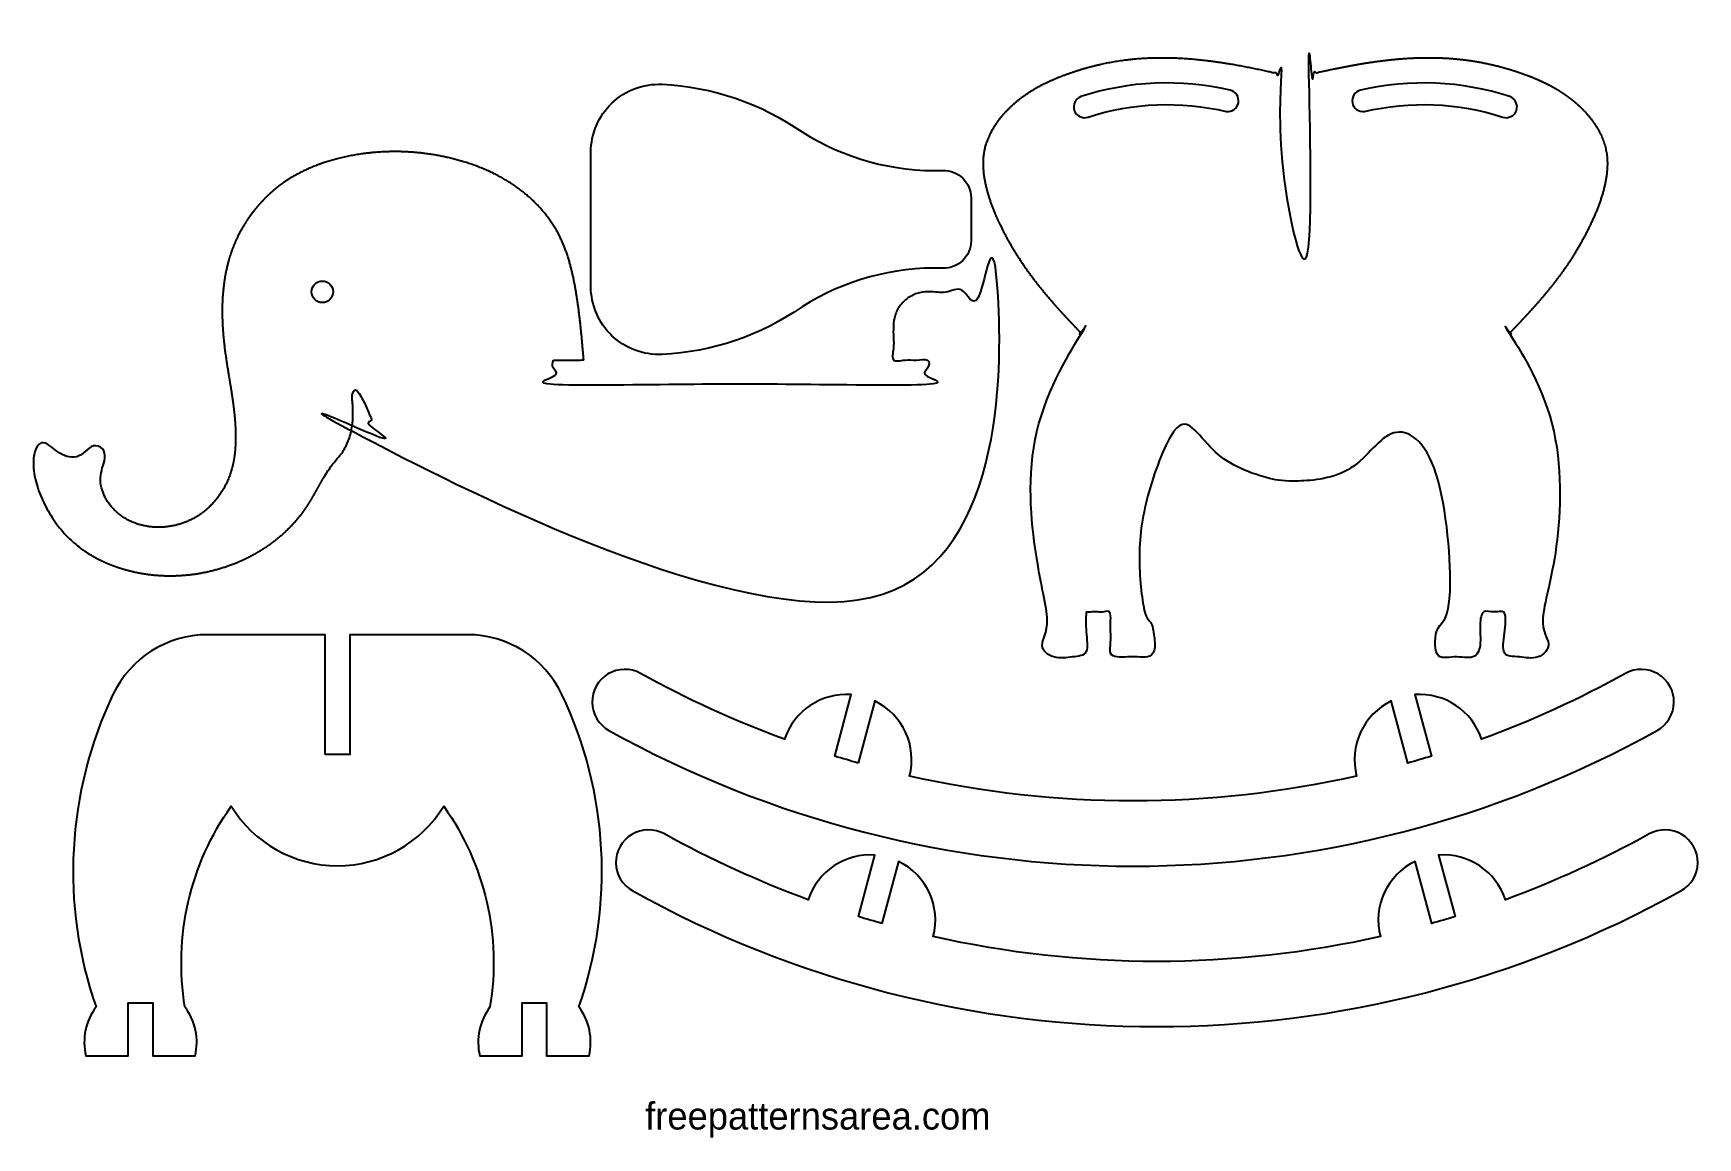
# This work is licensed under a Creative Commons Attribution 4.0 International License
# Model space of a CAD drawing. Header units: millimetres. Extents: x 311 to 1536, y 254 to 1067.
import ezdxf

# ---------------------------------------------------------------- set-up
doc = ezdxf.new("R2010")
doc.units = ezdxf.units.MM

msp = doc.modelspace()

# ---------------------------------------------------------------- linework, layer by layer
for points in [[(773.8252795105097, 830.6889260410406, -0.4280391501507777), (721.4775561584652, 880.6337775781351), (721.4775561584636, 979.689892607711, -0.4280391501507901), (773.825279510512, 1029.634744144805, -0.1414713031884342), (876.9064437598742, 994.5514299141073, 0.1492350649286008), (980.7346096066389, 966.1009374855723, -0.4226840284429138), (1001.311192326225, 946.1092504040015), (1001.311192326224, 914.214419781847, -0.422684028442922), (980.7346096066372, 894.2227327002756, 0.1492350649286065), (876.9064437598686, 865.7722402717368, -0.1414713031884442)], [(1082.271224525101, 1020.597879880083, 0.996964224177815), (1087.516171212246, 1005.481973120515, -0.138373033531323), (1189.215922684991, 1009.571399846843, 0.95359304048905), (1192.041448396949, 1025.319936604878, 0.1368728520229618)], [(1392.676834346619, 1005.481973120514, 0.9969642241778487), (1397.921781033767, 1020.597879880081, 0.1368728520229616), (1288.151557161915, 1025.319936604878, 0.9535930404890766), (1290.977082873875, 1009.571399846843, -0.1383730335313229)], [(525.8992099272735, 536.1120457647557), (525.8992099272735, 624.2195884505767), (439.1785507406965, 624.2195884505778, 0.2895512885878089), (369.6253275924526, 580.2551624533186, 0.1971568307809226), (357.1577579123363, 350.0341456457407, 0.2218617291260045), (349.6798909048811, 314.0341456457364), (380.8993038919726, 314.0341456457368), (380.8993038919726, 353.1465474678088), (398.8993038919716, 353.1465474678088), (398.8993038919716, 314.0341456457368), (430.1187168790636, 314.0341456457378, 0.2218617291260182), (422.6408498716062, 350.0341456457347, -0.1979615276641339), (456.6926808279961, 497.9342749524057, 0.5608615585573827), (613.1057390265516, 497.9342749524082, -0.1979615276641195), (647.1575699829446, 350.0341456457402, 0.2218617291260472), (639.6797029754845, 314.0341456457373), (670.8991159625757, 314.0341456457368), (670.8991159625757, 353.1465474678088), (688.8991159625766, 353.1465474678088), (688.8991159625766, 314.0341456457378), (720.1185289496666, 314.0341456457368, 0.2218617291260149), (712.6406619422096, 350.0341456457444, 0.1971568307809228), (700.1730922620952, 580.2551624533191, 0.2895512885878089), (630.6198691138515, 624.2195884505778), (543.8992099272745, 624.2195884505778), (543.8992099272745, 536.1120457647557)], [(918.2443953048618, 529.7133626080865, -0.0060285073603051), (900.9728101581766, 534.8015888062007), (913.1056952619166, 580.082132455759, 0.344165671139802), (863.9855830075775, 547.2515176341344, -0.0390588922404137), (758.0517266883421, 595.6942607133814, 1.000000000000018), (734.7458479638474, 553.7319440842998, 0.2590626786611386), (1506.469787053786, 553.7319440843042, 1.000000000000006), (1483.163908329282, 595.694260713382, -0.0390588922404168), (1377.23005201005, 547.2515176341341, 0.3441656711397866), (1328.109939755721, 580.0821324557631), (1340.242824859461, 534.8015888062037, -0.0060285073603047), (1322.971239712772, 529.7133626080885), (1310.725924675654, 575.4135004812958, 0.3577348643128602), (1285.191524845681, 520.1334619200654, -0.1115781966313189), (956.024110171965, 520.1334619200618, 0.3577348643128587), (930.489710341981, 575.4135004812927)], [(935.7244076715197, 411.5255625257768, -0.0060285073603051), (918.4528225248341, 416.613788723891), (930.5857076285743, 461.8943323734495, 0.344165671139802), (881.4655953742354, 429.0637175518248, -0.0390588922404137), (775.5317390549995, 477.5064606310718, 1.000000000000018), (752.2258603305052, 435.5441440019901, 0.2590626786611386), (1523.949799420444, 435.5441440019947, 1.000000000000006), (1500.64392069594, 477.5064606310723, -0.0390588922404168), (1394.710064376708, 429.0637175518245, 0.3441656711397866), (1345.589952122378, 461.8943323734535), (1357.722837226119, 416.613788723894, -0.0060285073603047), (1340.45125207943, 411.5255625257788), (1328.205937042312, 457.2257003989862, 0.3577348643128602), (1302.671537212338, 401.9456618377557, -0.1115781966313189), (973.5041225386227, 401.9456618377521, 0.3577348643128587), (947.9697227086388, 457.2257003989831)]]:
    msp.add_lwpolyline(points, format="xyb", close=True)
msp.add_circle((523.7479982169308, 876.8089145040557), 7.939053254203186)
for points, weights, knots in [([(1086.096596744133, 640.967490016599), (1092.096596744132, 640.967490016599), (1098.096596744132, 640.967490016599), (1104.096596744132, 640.967490016599), (1104.096596744132, 629.9288082405586), (1104.096596744132, 618.8901264645182), (1104.096596744132, 607.851444688478), (1114.503067739829, 607.851444688478), (1124.909538735526, 607.851444688478), (1135.316009731223, 607.851444688478), (1138.320051251816, 620.5755799566718), (1135.661108785941, 633.3762794978655), (1127.838142723762, 643.8514446884839), (1119.447990771074, 694.37025132507), (1130.219265104522, 744.435450046412), (1158.643125666514, 787.0339080528505), (1174.791410671229, 755.7284214961679), (1204.871503174829, 737.3984288033406), (1240.096502779431, 737.3984288033406), (1275.321502384033, 737.3984288033406), (1305.401594887632, 755.728421496168), (1321.549879892346, 787.0339080528528), (1349.973740454341, 744.4354500464124), (1360.745014787789, 694.37025132507), (1352.354862835102, 643.8514446884843), (1344.531896772923, 633.3762794978659), (1341.872954307048, 620.5755799566726), (1344.87699582764, 607.8514446884786), (1355.283466823337, 607.8514446884786), (1365.689937819034, 607.8514446884782), (1376.096408814731, 607.851444688478), (1376.096408814731, 618.8901264645182), (1376.096408814731, 629.9288082405586), (1376.096408814731, 640.9674900165988), (1382.09640881473, 640.967490016599), (1388.09640881473, 640.967490016599), (1394.09640881473, 640.967490016599), (1394.09640881473, 629.9288082405584), (1394.096408814731, 618.8901264645177), (1394.096408814732, 607.851444688477), (1404.50287981043, 607.851444688476), (1414.909350806128, 607.8514446884749), (1425.315821801827, 607.851444688474), (1428.319863322415, 620.5755799566522), (1425.660920856558, 633.3762794978321), (1417.837954794413, 643.8514446884544), (1448.352490741583, 711.6755741253126), (1440.957363029601, 785.6793681095552), (1397.625048256267, 846.1240530233126), (1403.615862082562, 852.414510395369), (1420.216286740229, 869.8452412934988), (1441.238864067925, 896.0977842527709), (1457.674380584331, 925.721895784918), (1468.243597042745, 951.7536397803187), (1472.471131131465, 984.1818915903777), (1449.276845422128, 1018.604339041039), (1408.526754596557, 1039.140246472085), (1358.181716810435, 1050.745702592755), (1303.758054462234, 1048.633068493181), (1267.01745489342, 1040.76768988378), (1249.096502779432, 1036.752858034114), (1249.096502779432, 979.6347149571893), (1249.096502779432, 922.5165718802641), (1249.096502779432, 865.3984288033392), (1243.096502779432, 865.3984288033392), (1237.096502779431, 865.3984288033392), (1231.096502779431, 865.3984288033392), (1231.096502779431, 922.5165718802641), (1231.096502779431, 979.6347149571893), (1231.096502779431, 1036.752858034114), (1213.175550665443, 1040.76768988378), (1176.434951096629, 1048.633068493181), (1122.011288748428, 1050.745702592755), (1071.666250962306, 1039.140246472085), (1030.916160136735, 1018.604339041039), (1007.721874427398, 984.1818915903777), (1011.949408516118, 951.7536397803187), (1022.518624974532, 925.721895784918), (1038.954141490938, 896.0977842527709), (1059.976718818634, 869.8452412934988), (1076.577143476301, 852.414510395369), (1082.567957302614, 846.1240530233022), (1039.235642529265, 785.6793681095544), (1031.840514817277, 711.6755741253115), (1062.35505076445, 643.8514446884543), (1054.532084702306, 633.3762794978356), (1051.873142236448, 620.575579956654), (1054.877183757036, 607.8514446884745), (1065.283654752735, 607.8514446884749), (1075.690125748433, 607.851444688476), (1086.096596744132, 607.851444688477), (1086.096596744132, 618.8901264645177), (1086.096596744132, 629.9288082405584), (1086.096596744133, 640.967490016599)], [1, 1, 1, 1, 1, 1, 1, 1, 1, 1, 0.937448766872866, 0.937448766872866, 0.9999999999999998, 0.9533066682461099, 0.9533066682461099, 1, 0.9026277329784047, 0.9026277329784047, 0.9999999999999998, 0.9026277329784047, 0.9026277329784047, 1, 0.9533066682461099, 0.9533066682461099, 1, 0.9374487668728702, 0.9374487668728702, 1, 1, 1, 1, 1, 1, 1, 1, 1, 1, 1, 1, 1, 1, 1, 1, 0.9374487668731945, 0.9374487668731945, 1, 0.911091163686051, 0.911091163686051, 1, 1, 1, 1, 1, 1, 1, 1, 1, 1, 1, 1, 1, 1, 1, 1, 1, 1, 1, 1, 1, 1, 1, 1, 1, 1, 1, 1, 1, 1, 1, 1, 1, 1, 0.9110911636859956, 0.9110911636859956, 1, 0.9374487668731971, 0.9374487668731971, 1, 1, 1, 1, 1, 1, 1], [0, 0, 0, 0, 1, 1, 1, 2, 2, 2, 2.999999999999999, 2.999999999999999, 2.999999999999999, 3.873301563781634, 3.873301563781634, 3.873301563781634, 4.626286137397319, 4.626286137397319, 4.626286137397319, 5.720851812019023, 5.720851812019023, 5.720851812019023, 6.815417486640727, 6.815417486640727, 6.815417486640727, 7.568402060256411, 7.568402060256411, 7.568402060256411, 8.44170362403802, 8.44170362403802, 8.44170362403802, 9.44170362403802, 9.44170362403802, 9.44170362403802, 10.44170362403802, 10.44170362403802, 10.44170362403802, 11.44170362403802, 11.44170362403802, 11.44170362403802, 12.44170362403802, 12.44170362403802, 12.44170362403802, 13.44170362403802, 13.44170362403802, 13.44170362403802, 14.31500518781733, 14.31500518781733, 14.31500518781733, 15.35975477658717, 15.35975477658717, 15.35975477658717, 41.4263216435136, 87.58968745415508, 115.7534426015951, 142.7003483808658, 171.9204640485498, 209.6129440464767, 257.04031129486, 305.9479519631659, 363.4701002555106, 418.5904347187123, 418.5904347187123, 418.5904347187123, 419.5904347187123, 419.5904347187123, 419.5904347187123, 420.5904347187122, 420.5904347187122, 420.5904347187122, 421.5904347187122, 421.5904347187122, 421.5904347187122, 476.7107691819139, 534.2329174742586, 583.1405581425646, 630.5679253909478, 668.2604053888748, 697.4805210565587, 724.4274268358294, 752.5911819832694, 798.7545477939108, 824.8211146608372, 824.8211146608372, 824.8211146608372, 825.8658642496074, 825.8658642496074, 825.8658642496074, 826.7391658133866, 826.7391658133866, 826.7391658133866, 827.7391658133866, 827.7391658133866, 827.7391658133866, 828.7391658133866, 828.7391658133866, 828.7391658133866, 828.7391658133866]), ([(693.9050960960749, 826.538163452637), (693.9050960960749, 820.5381634526366), (693.9050960960749, 814.5381634526364), (693.9050960960749, 808.538163452636), (785.6858427343218, 808.5381634526358), (877.4665893725687, 808.5381634526358), (969.2473360108158, 808.5381634526358), (969.2473360108165, 814.538163452636), (969.2473360108172, 820.5381634526364), (969.2473360108179, 826.5381634526367), (960.8963020286468, 826.5381634526368), (952.5452680464759, 826.5381634526368), (944.194234064305, 826.5381634526368), (944.194234064305, 834.9448977823524), (944.194234064305, 843.351632112068), (944.194234064305, 851.7583664417836), (944.194234064305, 866.3648210091277), (954.5055385350115, 876.7101346892566), (969.1119139163818, 876.7582309092812), (980.9922751415749, 876.7973508450993), (992.8726363667681, 876.8364707809178), (1004.752997591961, 876.8755907167362), (1016.556763304839, 876.9144584370314), (1027.3073432138, 872.0405044646164), (1035.056859580818, 863.1368315269186), (1042.806375947837, 854.233158589221), (1046.15070820085, 842.9130067578348), (1044.483902949493, 831.2274534565045), (1036.789269490294, 777.2823093861346), (1012.688242515573, 728.4107793138296), (974.5745508485413, 689.4668136663151), (971.5317066913161, 700.822862660594), (968.4888625340844, 712.1789116548979), (965.4460183768529, 723.5349606492018), (959.650463419118, 721.9820463785867), (953.8549084613828, 720.4291321079717), (948.0593535036478, 718.8762178373568), (951.9387125643699, 704.3982527219399), (955.818071625092, 689.9202876065232), (959.697430685814, 675.4423224911066), (859.6057648772934, 588.4245089849501), (726.9768394709346, 588.3266454368156), (626.756866212178, 675.1966540228264), (634.2738759750785, 703.2505163789481), (641.7908857379732, 731.3043787350604), (649.3078955008679, 759.3582410911729), (643.512340543133, 760.9111553617879), (637.7167855853979, 762.4640696324028), (631.9212306276629, 764.0169839030178), (625.2361612830543, 739.0679654568172), (618.5510919384456, 714.1189470106169), (611.866022593837, 689.1699285644166), (589.8889689376799, 711.5177600559448), (572.3654662243082, 737.5051283804536), (559.885573280968, 766.2569758324348), (560.2730227805482, 769.9770315860737), (561.3156090746106, 779.9873145934974), (556.1459691555802, 792.6264861863073), (551.3778552325832, 801.5539461293988), (548.6047926465762, 804.3608317651918), (547.6924570788804, 804.8063162297541), (546.7144767443015, 804.3285195472828), (546.0509554634268, 803.1589490511793), (545.5295968234816, 798.9180152814829), (546.4895660469883, 790.7255506579976), (546.294176060828, 778.5875369605997), (543.38294996573, 767.2403947176061), (539.9914270993908, 761.0064885819717), (538.7192652458419, 758.6681474010617), (537.321580704061, 757.0663035665939), (532.6625457879787, 751.726725048119), (523.3538283186759, 738.7008152896422), (513.4973664395718, 718.1754239882326), (493.4158951046894, 695.2601793960507), (464.9547739340507, 677.2619593672102), (425.0755213883159, 665.9249318932063), (380.1341193996222, 668.3001934842441), (337.1946088466227, 689.7646922770684), (316.3675750962536, 722.1531915683084), (310.0334038696814, 746.9517102352917), (311.7469687375974, 760.2555695039495), (315.4489479272408, 764.8161221716961), (317.6799858974696, 766.2218805400953), (320.6051452866181, 765.4461953142082), (324.1780688510333, 762.5829819914002), (328.897153788866, 758.8086637998721), (334.379635076235, 755.673486041585), (340.2057525934171, 754.3840996764521), (346.0429445895072, 756.1127144005148), (350.0376040193668, 759.9569373862041), (353.6564853762519, 762.9544608333532), (357.7897383636746, 764.1126853048493), (361.6030636837096, 762.1365683251659), (363.8621521796656, 758.1755085028253), (363.7107234241728, 753.5315494053942), (362.0003579201247, 747.991576671717), (359.6282987019184, 739.5053261306399), (362.557155299188, 723.72364377762), (378.4430635645804, 707.0308907383791), (406.664471184033, 700.6962677826311), (436.9798768671182, 711.0694493680993), (459.8967542351029, 741.4713995234086), (461.0305403468798, 786.8182511812741), (448.5532125874665, 841.7338677949075), (449.3105741752613, 906.4476448529822), (490.2659479767549, 961.293163247752), (550.1796019994221, 981.8336902099948), (614.8259727972647, 980.0197926577943), (668.7203780788248, 958.0934421320314), (701.4117400938649, 918.858344281655), (712.0585417873717, 874.9601691137259), (714.753259163588, 843.5042452402056), (716.2066831858198, 826.5381634526359), (708.7728208225716, 826.5381634526359), (701.3389584593233, 826.5381634526364), (693.905096096075, 826.5381634526367)], [1, 1, 1, 1, 1, 1, 1, 1, 1, 1, 1, 1, 1, 1, 1, 1, 0.8055133380671493, 0.8055133380671493, 0.9999999999999998, 1, 1, 1, 0.9396039483599536, 0.9396039483599536, 1, 0.9396039483599536, 0.9396039483599536, 1, 0.9668931283063752, 0.9668931283063752, 0.9999999999999998, 1, 1, 1, 1, 1, 1, 1, 1, 1, 0.8367721280847819, 0.8367721280847819, 1, 1, 1, 1, 1, 1, 1, 1, 1, 1, 0.9887758584019039, 0.9887758584019039, 0.9999999999999998, 1, 1, 1, 1, 1, 1, 1, 1, 1, 1, 1, 1, 1, 1, 1, 1, 1, 1, 1, 1, 1, 1, 1, 1, 1, 1, 1, 1, 1, 1, 1, 1, 1, 1, 1, 1, 1, 1, 1, 1, 1, 1, 1, 1, 1, 1, 1, 1, 1, 1, 1, 1, 1, 1, 1, 1, 1, 1, 1, 1, 1], [0, 0, 0, 0, 1, 1, 1, 2, 2, 2, 3, 3, 3, 4, 4, 4, 5, 5, 5, 6.567503514927533, 6.567503514927533, 6.567503514927533, 7.567503514927533, 7.567503514927533, 7.567503514927533, 8.425389282764577, 8.425389282764577, 8.425389282764577, 9.28327505060162, 9.28327505060162, 9.28327505060162, 9.916216523015656, 9.916216523015656, 9.916216523015656, 10.91621652301565, 10.91621652301565, 10.91621652301565, 11.91621652301565, 11.91621652301565, 11.91621652301565, 12.91621652301565, 12.91621652301565, 12.91621652301565, 14.34601837507163, 14.34601837507163, 14.34601837507163, 15.34601837507163, 15.34601837507163, 15.34601837507163, 16.34601837507163, 16.34601837507163, 16.34601837507163, 17.34601837507163, 17.34601837507163, 17.34601837507163, 17.71353619684096, 17.71353619684096, 17.71353619684096, 28.81431349085623, 47.58457299695165, 57.43588846043839, 58.75264237461014, 59.49430358123598, 60.2629982653975, 61.72688419111612, 63.34968730835926, 72.99499903399801, 86.33820196528242, 99.6211256916232, 107.5942972118477, 107.5942972118477, 107.5942972118477, 113.9714385008874, 128.8518292530696, 155.4584317999378, 181.9307706200977, 219.1268775125666, 254.8124506171248, 304.8803605711261, 350.7256654172269, 393.2681849609115, 415.5541343133709, 427.2045282390895, 431.1351692989791, 433.0917384167794, 434.554877751672, 439.7687682256878, 446.7375492036775, 452.7008590484586, 458.5961409276176, 464.1095443408413, 470.1366466958599, 475.0576240709339, 478.1089287574377, 482.4134785703136, 486.7639096459112, 491.1539924580526, 495.8971060426987, 504.2100375063331, 517.2941768874177, 542.0337055958845, 568.4119184146326, 600.0912760406424, 632.702612212592, 676.0289603004819, 730.4511154711661, 803.857644158548, 860.8287216892708, 923.6570692696245, 985.7457366164991, 1052.853251400964, 1090.662892578115, 1134.398011299285, 1185.607237515206, 1185.607237515206, 1185.607237515206, 1186.607237515206, 1186.607237515206, 1186.607237515206, 1186.607237515206])]:
    msp.add_rational_spline(points, weights, degree=3, knots=knots)

# ---------------------------------------------------------------- texts
at = {"color": 3, "insert": (761.4404252829027, 279.7613425924089), "char_height": 20, "attachment_point": 1}
msp.add_mtext_dynamic_manual_height_columns('freepatternsarea.com', width=342.3141577783863, gutter_width=12.5, heights=[0], dxfattribs=at)

doc.saveas('drawing.dxf')
